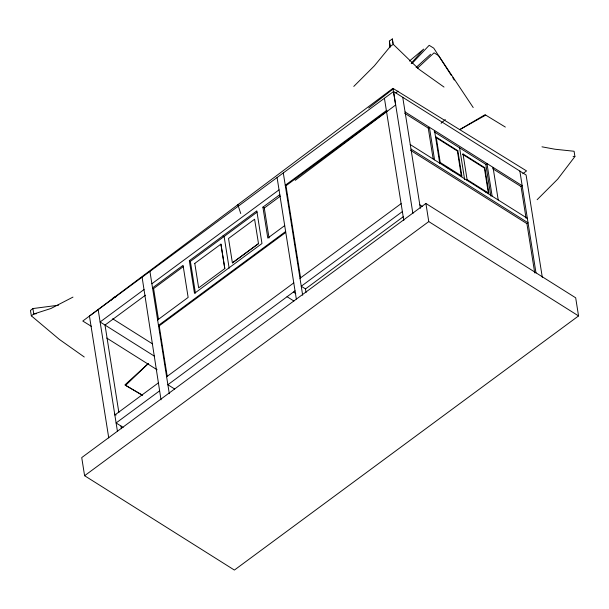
<?xml version="1.0" encoding="UTF-8"?>
<svg xmlns="http://www.w3.org/2000/svg" width="609" height="609" viewBox="0 0 609 609"><rect width="100%" height="100%" fill="white"/><g stroke="black" fill="none" stroke-linecap="round" stroke-linejoin="round"><path stroke-width="0.91" d="M390.103 47.38L389.387 41.092L392.325 38.938L393.247 44.312L390.247 46.528L374.368 65.833L353.783 86.417M541.98 146.822L554.959 149.228L574.104 151.26L574.896 156.559L557.715 179.122L537.13 199.706M411.197 63.344L423.674 49.108L409.408 61.052M411.905 63.633L429.17 45.317L433.753 48.157L451.223 75.28M148.231 363.649L125.583 385.352L142.331 395.172M417.371 68.246L434.072 52.838L438.663 55.67L473.201 107.542M148.231 363.588L124.898 384.926L142.278 395.134M416.114 67.447L430.586 54.262M110.853 300.321L114.347 297.184M441.061 123.292L445.324 119.592M395.85 92.933L398.004 91.144M368.711 107.999L393.353 88.777M58.494 305.208L32.916 308.557L30.45 310.453L31.348 315.843L59.301 339.365L84.255 356.996M31.348 315.843L33.777 313.993L50.943 308.497L72.981 297.101M522.811 173.732L526.557 170.923L392.919 88.351L82.786 321.042L91.388 326.355M295.228 180.333L395.629 104.999L392.919 88.351M542.307 277.361L526.092 174.996L393.566 91.517L89.454 316.079L108.752 437.932M144.059 289.526L100.112 321.978L154.602 356.295M151.885 283.748L279.036 189.863M285.986 185.73L387.118 111.059L386.388 110.594L285.256 185.265L285.986 185.73L300.572 277.833M189.33 260.713L256.8 210.889L261.969 243.524L194.499 293.348L189.33 260.713L190.389 261.383L195.405 293.081M284.7 225.604L267.8 238.081L262.905 207.151L279.797 194.674M158.53 319.71L153.597 288.552L183.355 266.575M190.389 261.383L257.112 212.115M145.444 295.205L105.014 325.061L118.877 412.582M269.041 238.012L264.291 208.027L280.452 196.09M194.751 263.423L220.93 244.148L224.805 268.584L198.656 287.89L194.789 263.446M232.432 262.875L258.498 243.623L254.6 219.232L228.535 238.484L232.394 262.852L258.498 243.623M157.617 319.953L188.143 297.42L183.065 265.341L152.539 287.882L153.597 288.552M285.636 231.504L158.477 325.396L159.208 325.853L167.201 376.316M159.208 325.853L285.606 232.524M433.136 158.873L428.264 128.111L429.406 127.266L434.567 159.893M436.211 137.086L435.755 137.428L457.382 151.047L461.401 176.458L461.866 176.123L457.839 150.712L436.211 137.086L440.231 162.496L461.866 176.123M439.774 162.839L440.231 162.496M457.382 151.047L457.839 150.712M463.03 153.978L467.088 179.602L488.898 193.335L484.84 167.719L463.03 153.978L462.574 154.321L484.376 168.054L488.433 193.67M114.85 415.018L158.34 382.909M166.622 376.788L293.774 282.903M299.993 278.313L401.118 203.634M159.596 390.856L116.106 422.958L123.163 427.404M295.03 290.843L167.878 384.736L174.714 389.044M402.382 211.582L301.249 286.253L305.49 288.925L306.053 292.518M305.49 288.925L403.577 216.492M425.897 203.467L81.728 457.595L84.598 475.713L234.389 570.062L578.55 315.926L575.68 297.809L425.897 203.467L428.766 221.585L578.55 315.926M490.846 196.06L485.83 164.361L486.964 163.524L492.133 196.151M466.631 179.937L467.088 179.602M484.376 168.054L484.84 167.719M84.598 475.713L428.766 221.585M526.062 218.235L521.045 186.544L522.179 185.707L405.061 111.934M534.725 272.923L526.914 223.632L528.056 222.795L410.984 149.053L402.739 97.295M485.731 115.124L459.742 129.633L485.046 114.705L505.341 127.068M113.228 297.595L115.923 296.819M36.502 313.673L33.777 313.993L32.916 308.557M573.077 156.368L574.896 156.559M404.711 113.266L428.264 128.111M434.187 131.841L485.83 164.361M492.704 168.693L521.045 186.544M446.184 166.874L447.79 167.878M450.987 169.896L452.594 170.908M484.543 191.218L486.096 192.2M410.222 144.561L527.348 218.334M410.649 150.4L526.914 223.632M419.822 204.852L422.227 206.367M262.905 207.151L264.291 208.027M223.069 235.805L224.127 236.475L229.144 268.166M293.371 292.069L295.776 293.584M287.075 296.72L293.911 301.029M112.657 318.773L152.653 343.963M106.704 338.041L157.092 369.777M114.713 414.15L116.113 415.034M444.014 87.064L419.144 69.38L393.247 44.312M452.769 77.678L454.306 80.068M237.853 204.693L240.73 213.531M519.858 171.068L536.004 273.015M493.046 167.361L498.215 199.98M459.612 147.85L464.629 179.541M434.529 130.501L439.698 163.121M410.984 149.053L420.37 208.308M389.387 41.092L390.247 46.528M393.566 91.517L412.902 213.607M384.431 98.262L403.797 220.557M283.299 172.941L302.673 295.236M277.087 177.531L296.332 299.057M220.93 244.148L224.805 268.584M149.928 271.416L169.302 393.711M142.103 277.194L161.02 399.831M121.008 426.049L121.435 428.736M98.163 309.646L117.392 431.043M392.325 38.938L392.858 43.353"/></g></svg>
